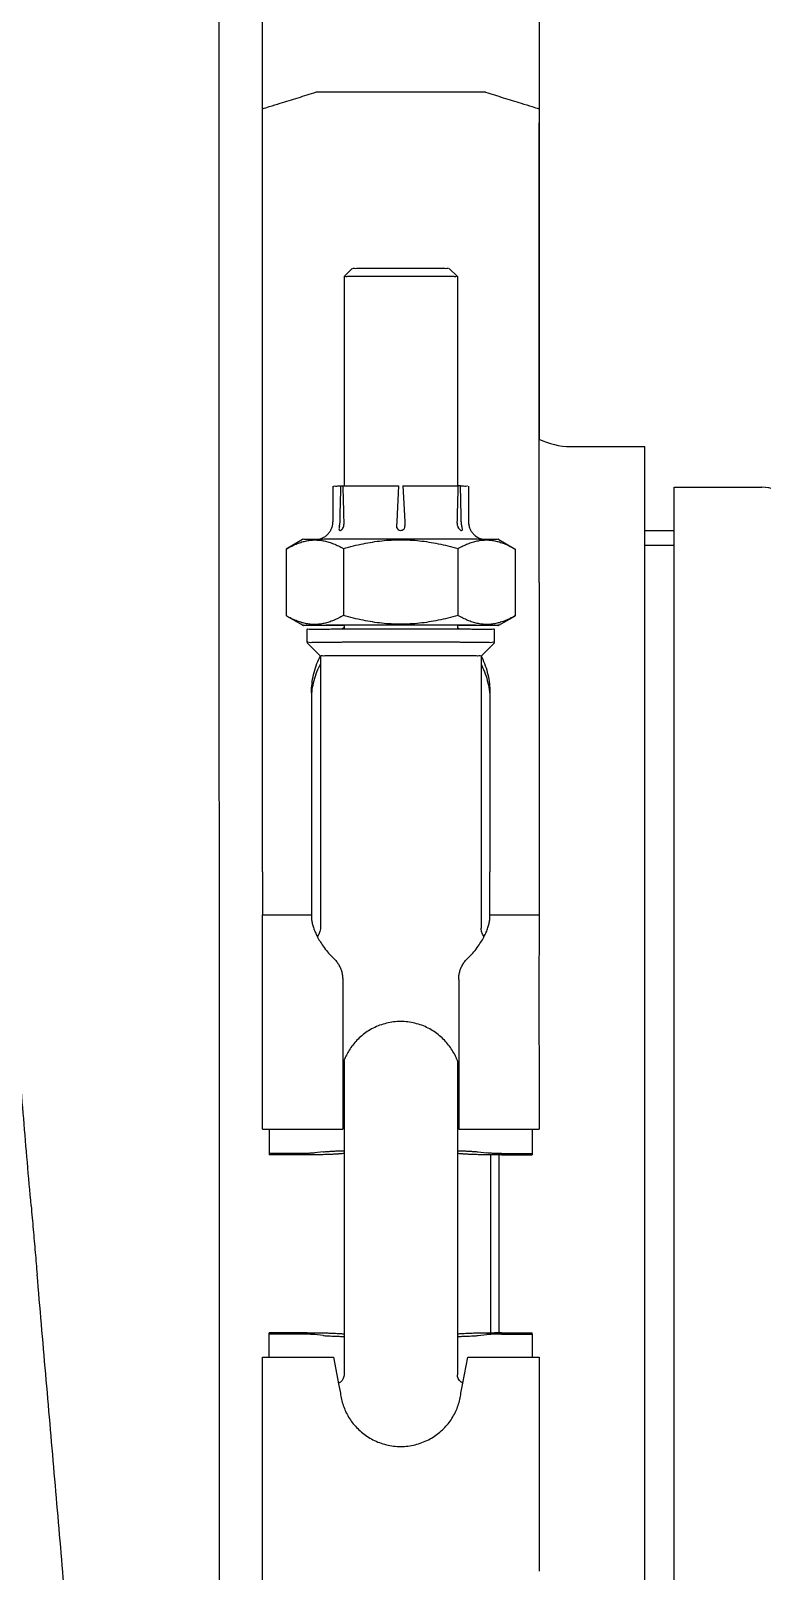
# Model space of a CAD drawing. Header units: millimetres. Extents: x 156850 to 204135, y 56350 to 74150.
# Drawn here: x 158262.6 to 158303.6, y 60775.2 to 60861.5 of the extents above; entities that cross this region are included whole.
import ezdxf

# ---------------------------------------------------------------- set-up
doc = ezdxf.new("R2010")
doc.units = ezdxf.units.MM
doc.header["$LTSCALE"] = 150
doc.layers.add('-----33 Equipment', color=5, linetype='Continuous')

# ---------------------------------------------------------------- blocks, each defined once
blk = doc.blocks.new('X-2F-PLAN$0$A$C73FA2420')
at = {"color": 0, "linetype": 'Continuous'}
for p, q in [((923.434, 1165.049), (1152.727, 1165.08)), ((1018.506, 1162.661), (1031.291, 1162.661)), ((1031.291, 1162.661), (1031.449, 1162.661)), ((1031.449, 1162.661), (1032.949, 1162.661)), ((1032.949, 1162.661), (1032.949, 1158.678)), ((1045.725, 1162.661), (1055.125, 1162.662)), ((1045.725, 1162.661), (1045.725, 1158.161)), ((1055.125, 1162.662), (1055.763, 1162.661)), ((1055.763, 1162.661), (1056.215, 1162.661)), ((1056.215, 1162.661), (1056.225, 1162.661)), ((1056.225, 1162.661), (1057.725, 1162.661)), ((1060.132, 1162.661), (1057.725, 1162.661)), ((1057.725, 1162.661), (1057.725, 1159.911)), ((1060.132, 1162.661), (1158.404, 1162.653)), ((1032.949, 1162.275), (1034.296, 1162.275)), ((1034.228, 1160.557), (1034.228, 1162.275)), ((1034.296, 1160.557), (1034.296, 1162.275)), ((1045.725, 1162.275), (1044.269, 1162.275)), ((1044.269, 1160.557), (1044.269, 1162.275)), ((1044.353, 1160.557), (1044.353, 1162.275)), ((1073.948, 1160.411), (1074.462, 1161.3)), ((1078.219, 1161.327), (1074.477, 1161.327)), ((1078.748, 1160.411), (1078.219, 1161.327)), ((1072.224, 1159.411), (1072.974, 1160.161)), ((1072.975, 1160.161), (1073.725, 1160.161)), ((1034.156, 1159.26), (1034.205, 1159.721)), ((1044.442, 1159.26), (1044.381, 1159.721)), ((1072.225, 1159.411), (1056.975, 1159.411)), ((1070.163, 1159.911), (1057.597, 1159.911)), ((1103.818, 1150.16), (1103.818, 1159.66)), ((1031.357, 1158.371), (1030.924, 1158.287)), ((1032.949, 1158.68), (1031.357, 1158.371)), ((1081.747, 1158.711), (1079.748, 1158.711)), ((1049.522, 1158.086), (1031.948, 1158.086)), ((1047.263, 1158.161), (1045.725, 1158.161)), ((1049.328, 1158.162), (1047.263, 1158.161)), ((1050.724, 1158.162), (1049.328, 1158.162)), ((1053.647, 1158.162), (1050.724, 1158.162)), ((1054.109, 1158.162), (1053.647, 1158.162)), ((1073.928, 1158.086), (1073.744, 1158.086)), ((1078.245, 1158.119), (1074.503, 1158.119)), ((1081.755, 1158.263), (1081.755, 1158.138)), ((1093.495, 1158.086), (1081.755, 1158.086)), ((1093.948, 1157.633), (1093.495, 1158.086)), ((1079.515, 1155.149), (1079.5, 1155.149)), ((1079.765, 1155.136), (1079.515, 1155.149)), ((1081.765, 1155.036), (1079.765, 1155.136)), ((1079.507, 1154.674), (1079.515, 1154.674)), ((1079.765, 1154.686), (1079.515, 1154.674)), ((1081.765, 1154.786), (1079.765, 1154.686)), ((1030.924, 1151.536), (1031.485, 1151.427)), ((1031.485, 1151.427), (1032.949, 1151.143)), ((1031.487, 1151.427), (1031.545, 1151.532)), ((1049.523, 1151.736), (1031.946, 1151.736)), ((1047.263, 1151.661), (1045.725, 1151.661)), ((1045.725, 1151.661), (1045.725, 1147.161)), ((1049.329, 1151.662), (1047.263, 1151.661)), ((1050.724, 1151.662), (1049.329, 1151.662)), ((1054.109, 1151.662), (1050.724, 1151.662)), ((1073.928, 1151.736), (1073.744, 1151.736)), ((1078.245, 1151.704), (1074.503, 1151.704)), ((1093.495, 1151.736), (1081.747, 1151.736)), ((1081.755, 1151.56), (1081.755, 1151.685)), ((1093.948, 1152.189), (1093.495, 1151.736)), ((1032.949, 1151.144), (1032.949, 1147.161)), ((1034.156, 1150.561), (1034.205, 1150.1)), ((1044.442, 1150.561), (1044.381, 1150.1)), ((1081.747, 1151.111), (1079.748, 1151.111)), ((1034.294, 1149.861), (1044.272, 1149.862)), ((1072.225, 1150.411), (1056.975, 1150.411)), ((1057.597, 1149.911), (1060.132, 1149.911)), ((1057.725, 1149.911), (1057.725, 1147.161)), ((1070.164, 1149.911), (1060.132, 1149.911)), ((1072.224, 1150.411), (1072.974, 1149.661)), ((1072.975, 1149.661), (1073.725, 1149.661)), ((1034.228, 1149.263), (1034.228, 1147.545)), ((1034.296, 1149.387), (1044.269, 1149.389)), ((1034.296, 1149.263), (1034.296, 1147.545)), ((1044.269, 1149.263), (1044.269, 1147.545)), ((1044.353, 1149.263), (1044.353, 1147.545)), ((1073.948, 1149.411), (1074.461, 1148.522)), ((1078.748, 1149.411), (1078.219, 1148.495)), ((1078.219, 1148.495), (1074.477, 1148.495)), ((1031.291, 1147.161), (1020.949, 1147.161)), ((1031.449, 1147.161), (1031.291, 1147.161)), ((1032.949, 1147.161), (1031.449, 1147.161)), ((1034.228, 1147.545), (1032.949, 1147.545)), ((1034.228, 1147.545), (1034.296, 1147.545)), ((1045.725, 1147.545), (1044.269, 1147.545)), ((1055.125, 1147.162), (1045.725, 1147.161)), ((1055.763, 1147.161), (1055.125, 1147.162)), ((1056.205, 1147.161), (1055.763, 1147.161)), ((1056.225, 1147.161), (1056.205, 1147.161)), ((1057.725, 1147.161), (1056.225, 1147.161)), ((1076.35, 1147.16), (1057.71, 1147.161)), ((1076.35, 1147.16), (1102.094, 1147.16)), ((1102.092, 1147.144), (1084.375, 1147.144)), ((1158.404, 1147.152), (1102.092, 1147.144)), ((1158.404, 1147.153), (1102.094, 1147.16)), ((1083.967, 1145.396), (1083.968, 1141.235)), ((999.081, 1141.223), (1083.968, 1141.235)), ((1078.43, 1141.234), (1078.43, 1139.587)), ((1079.234, 1139.586), (1079.234, 1141.234)), ((995.83, 1139.575), (1081.682, 1139.587)), ((1081.682, 1139.587), (1081.683, 1134.677))]:
    blk.add_line(p, q, dxfattribs=at)
for points in [[(1056.975, 1159.411), (1056.947, 1159.412), (1056.792, 1159.434), (1056.64, 1159.49), (1056.501, 1159.58), (1056.499, 1159.582)], [(1031.949, 1158.085), (1031.864, 1158.093), (1031.745, 1158.129), (1031.638, 1158.194), (1031.549, 1158.285), (1031.486, 1158.395), (1031.485, 1158.401)], [(1031.545, 1151.532), (1031.634, 1151.625), (1031.744, 1151.693), (1031.866, 1151.73), (1031.949, 1151.737)], [(1056.499, 1150.24), (1056.501, 1150.243), (1056.64, 1150.332), (1056.792, 1150.389), (1056.948, 1150.411), (1056.975, 1150.411)]]:
    blk.add_lwpolyline(points, dxfattribs=at)
for centre, radius, start, end in [((1087.967, 1145.396), 4, 153.80794, 180.00793), ((1079.683, 1134.677), 2, 270.00793, 0.00793)]:
    blk.add_arc(centre, radius, start, end, dxfattribs=at)
for points, start_tangent, end_tangent in [([(1041.418, 1175.619), (1046.304, 1176.038), (1051.238, 1176.447), (1056.239, 1176.838), (1061.343, 1177.201)], (0.996227, 0.08679), (0.997745, 0.067112)), ([(1041.418, 1175.619), (1040.091, 1175.503), (1038.81, 1175.392), (1037.573, 1175.283)], (-0.996227, -0.08679), (-0.996284, -0.086131)), ([(994.545, 1171.999), (999.491, 1172.244), (1004.689, 1172.572), (1010.014, 1172.96), (1015.432, 1173.389), (1020.916, 1173.847), (1026.446, 1174.32), (1032.004, 1174.802), (1037.573, 1175.283)], (0.999142, 0.041412), (0.996284, 0.08613)), ([(1102.89, 1162.66), (1103.01, 1162.274)], (0.296321, -0.955088), (0.296128, -0.955148)), ([(1103.01, 1162.274), (1103.2, 1161.66), (1103.509, 1160.66), (1103.818, 1159.66)], (0.296128, -0.955148), (0.294822, -0.955552)), ([(1074.114, 1160.511), (1074.208, 1160.776), (1074.329, 1161.047), (1074.462, 1161.3)], (0.293498, 0.95596), (0.490059, 0.871689)), ([(1074.462, 1161.3), (1074.477, 1161.327)], (0.490059, 0.871689), (0.494812, 0.869)), ([(1078.236, 1161.298), (1078.372, 1161.047), (1078.497, 1160.776), (1078.596, 1160.511), (1078.668, 1160.248)], (0.500118, -0.865957), (0.217029, -0.976165)), ([(1034.205, 1159.721), (1034.215, 1159.851), (1034.219, 1159.942), (1034.222, 1160.047), (1034.225, 1160.164), (1034.227, 1160.29), (1034.228, 1160.422), (1034.228, 1160.557)], (0.106556, 0.994307), (0, 1)), ([(1034.291, 1159.72), (1034.293, 1159.919), (1034.296, 1160.236), (1034.296, 1160.557)], (0.013042, 0.999915), (0, 1)), ([(1044.351, 1158.086), (1044.338, 1158.205), (1044.325, 1158.369), (1044.312, 1158.565), (1044.301, 1158.791), (1044.292, 1159.043), (1044.283, 1159.318), (1044.277, 1159.611), (1044.272, 1159.919), (1044.27, 1160.236), (1044.269, 1160.557)], (-0.127668, 0.991817), (0, 1)), ([(1044.381, 1159.721), (1044.37, 1159.851), (1044.365, 1159.942), (1044.361, 1160.047), (1044.357, 1160.164), (1044.355, 1160.29), (1044.354, 1160.422), (1044.353, 1160.557)], (-0.131417, 0.991327), (0, 1)), ([(1072.994, 1158.086), (1072.993, 1158.31), (1072.991, 1158.723), (1072.989, 1159.091), (1072.987, 1159.41), (1072.985, 1159.676), (1072.982, 1159.886), (1072.98, 1160.038), (1072.975, 1160.161)], (-0.003542, 0.999994), (-0.999874, -0.015877)), ([(1073.725, 1160.161), (1073.73, 1160.038), (1073.732, 1159.886), (1073.735, 1159.676), (1073.737, 1159.41), (1073.739, 1159.091), (1073.741, 1158.723), (1073.743, 1158.31), (1073.744, 1158.086)], (0.999874, 0.015877), (0.003542, -0.999994)), ([(1073.927, 1158.086), (1073.929, 1158.471), (1073.931, 1158.904), (1073.933, 1159.289), (1073.935, 1159.624), (1073.938, 1159.903), (1073.94, 1160.123), (1073.943, 1160.282), (1073.948, 1160.411)], (0.003332, 0.999994), (0.999771, 0.021418)), ([(1073.948, 1160.411), (1073.954, 1160.283), (1073.956, 1160.123), (1073.959, 1159.903), (1073.961, 1159.624), (1073.964, 1159.29), (1073.966, 1158.904), (1073.968, 1158.472), (1073.969, 1158.086)], (0.999873, 0.015927), (0.003331, -0.999994)), ([(1074.503, 1158.119), (1074.35, 1158.4), (1074.225, 1158.67), (1074.126, 1158.936), (1074.055, 1159.199), (1074.01, 1159.461), (1073.994, 1159.723), (1074.006, 1159.986), (1074.046, 1160.248)], (-0.505221, 0.86299), (0.202047, 0.979376)), ([(1074.046, 1160.248), (1074.114, 1160.511)], (0.202047, 0.979376), (0.293498, 0.95596)), ([(1078.668, 1160.248), (1078.712, 1159.986), (1078.729, 1159.723)], (0.217029, -0.976165), (0.008013, -0.999968)), ([(1078.761, 1159.64), (1078.759, 1159.903), (1078.756, 1160.123), (1078.754, 1160.283), (1078.748, 1160.411)], (-0.016344, 0.999866), (-0.999945, -0.010478)), ([(1034.156, 1159.26), (1034.144, 1159.131), (1034.134, 1158.968), (1034.124, 1158.772), (1034.115, 1158.546), (1034.107, 1158.293), (1034.102, 1158.086)], (-0.106556, -0.994307), (-0.022208, -0.999753)), ([(1034.23, 1158.086), (1034.24, 1158.205), (1034.251, 1158.369), (1034.261, 1158.565), (1034.27, 1158.791), (1034.278, 1159.043), (1034.284, 1159.318), (1034.29, 1159.611), (1034.291, 1159.72)], (0.103498, 0.99463), (0.013042, 0.999915)), ([(1044.442, 1159.26), (1044.457, 1159.131), (1044.47, 1158.968), (1044.482, 1158.772), (1044.493, 1158.546), (1044.503, 1158.293), (1044.509, 1158.086)], (0.131417, -0.991327), (0.027469, -0.999623)), ([(1056.498, 1159.583), (1056.478, 1159.572), (1056.187, 1159.404), (1055.887, 1159.198), (1055.584, 1158.951), (1055.282, 1158.661)], (-0.888426, -0.459019), (-0.693659, -0.720303)), ([(1057.596, 1159.911), (1057.445, 1159.901), (1057.248, 1159.866), (1057.014, 1159.801), (1056.755, 1159.704), (1056.498, 1159.583)], (-1, -0.000156), (-0.888426, -0.459019)), ([(1070.162, 1159.887), (1070.218, 1159.881)], (0.994869, -0.10117), (0.993535, -0.113524)), ([(1070.163, 1159.911), (1070.677, 1159.881), (1071.186, 1159.794), (1071.682, 1159.649), (1072.161, 1159.448)], (1, -0.000024), (0.899383, -0.437162)), ([(1070.218, 1159.881), (1070.726, 1159.794), (1071.223, 1159.649), (1071.701, 1159.448), (1071.77, 1159.414)], (0.993535, -0.113524), (0.892089, -0.451859)), ([(1072.161, 1159.448), (1072.227, 1159.416)], (0.899383, -0.437162), (0.892376, -0.451293)), ([(1072.239, 1158.086), (1072.239, 1158.093), (1072.238, 1158.43), (1072.236, 1158.722), (1072.234, 1158.966), (1072.231, 1159.159), (1072.229, 1159.298), (1072.225, 1159.411)], (-0.005165, 0.999987), (-0.999874, -0.01588)), ([(1078.716, 1159.461), (1078.676, 1159.199), (1078.608, 1158.936), (1078.514, 1158.67), (1078.394, 1158.4), (1078.245, 1158.119)], (-0.100042, -0.994983), (-0.494812, -0.869)), ([(1078.729, 1159.723), (1078.716, 1159.461)], (0.008013, -0.999968), (-0.100042, -0.994983)), ([(1078.761, 1159.624), (1078.761, 1159.64)], (-0.015159, 0.999885), (-0.016344, 0.999866)), ([(1078.762, 1159.549), (1078.761, 1159.624)], (-0.00973, 0.999953), (-0.015159, 0.999885)), ([(1078.769, 1158.086), (1078.768, 1158.472), (1078.766, 1158.904), (1078.764, 1159.29), (1078.762, 1159.549)], (-0.003331, 0.999994), (-0.00973, 0.999953)), ([(1078.762, 1159.549), (1078.766, 1159.522), (1078.781, 1159.455), (1078.806, 1159.377), (1078.837, 1159.3), (1078.882, 1159.21), (1078.939, 1159.123), (1079.049, 1158.996)], (0.174353, -0.984683), (0.714778, -0.699351)), ([(1030.924, 1158.287), (1030.577, 1158.227), (1030.238, 1158.131), (1029.907, 1157.998), (1029.588, 1157.829), (1029.286, 1157.625), (1029.004, 1157.386), (1028.743, 1157.111), (1028.51, 1156.803), (1028.311, 1156.464), (1028.151, 1156.099), (1028.033, 1155.715), (1027.961, 1155.316), (1027.937, 1154.909), (1027.961, 1154.502), (1028.034, 1154.103), (1028.153, 1153.718), (1028.314, 1153.353), (1028.514, 1153.016), (1028.745, 1152.71), (1029.003, 1152.437), (1029.286, 1152.198), (1029.589, 1151.993), (1029.908, 1151.825), (1030.239, 1151.692), (1030.578, 1151.596), (1030.924, 1151.536)], (-0.992806, -0.119731), (0.992791, -0.119859)), ([(1055.282, 1158.661), (1055.115, 1158.51), (1054.933, 1158.385), (1054.739, 1158.287), (1054.535, 1158.217), (1054.324, 1158.175), (1054.11, 1158.162)], (-0.693659, -0.720303), (-1, -0.000229)), ([(1079.049, 1158.996), (1079.199, 1158.875), (1079.369, 1158.785), (1079.554, 1158.73), (1079.748, 1158.711)], (0.714778, -0.699351), (1, -0.000245)), ([(1079.257, 1158.319), (1079.279, 1158.257), (1079.348, 1158.181), (1079.397, 1158.147), (1079.507, 1158.105)], (-0.211556, -0.977366), (0.981134, -0.193328)), ([(1079.505, 1158.342), (1079.395, 1158.363), (1079.306, 1158.365), (1079.257, 1158.319)], (-0.970826, 0.239786), (-0.211556, -0.977366)), ([(1079.505, 1158.342), (1079.588, 1158.325), (1079.671, 1158.314), (1079.756, 1158.309)], (0.970826, -0.239786), (0.999744, -0.022635)), ([(1079.756, 1158.309), (1080.422, 1158.294), (1081.088, 1158.278), (1081.755, 1158.263)], (0.999749, -0.022423), (0.999722, -0.023566)), ([(1081.744, 1158.66), (1081.752, 1158.571), (1081.754, 1158.438), (1081.755, 1158.263)], (0.998458, -0.055512), (0.008562, -0.999963)), ([(1049.435, 1158.131), (1049.352, 1158.158)], (-0.947313, 0.320308), (-0.955157, 0.2961)), ([(1049.633, 1158.057), (1049.556, 1158.088), (1049.435, 1158.131)], (-0.925585, 0.378539), (-0.947313, 0.320308)), ([(1049.682, 1158.037), (1049.633, 1158.057)], (-0.919576, 0.392913), (-0.925585, 0.378539)), ([(1051.746, 1154.911), (1051.722, 1155.312), (1051.651, 1155.707), (1051.535, 1156.09), (1051.376, 1156.453), (1051.18, 1156.789), (1050.952, 1157.094), (1050.7, 1157.364), (1050.43, 1157.597), (1050.148, 1157.794), (1049.855, 1157.957), (1049.682, 1158.037)], (0, 1), (-0.919576, 0.392913)), ([(1072.239, 1151.736), (1072.241, 1152.106), (1072.242, 1152.517), (1072.243, 1152.959), (1072.244, 1153.425), (1072.245, 1153.91), (1072.245, 1154.408), (1072.245, 1154.911), (1072.245, 1155.415), (1072.245, 1155.913), (1072.244, 1156.398), (1072.243, 1156.864), (1072.242, 1157.306), (1072.241, 1157.717), (1072.239, 1158.086)], (0.005168, 0.999987), (-0.005165, 0.999987)), ([(1072.994, 1151.736), (1072.995, 1151.965), (1072.996, 1152.452), (1072.997, 1152.968), (1072.998, 1153.507), (1072.999, 1154.062), (1072.999, 1154.627), (1072.999, 1155.196), (1072.999, 1155.761), (1072.998, 1156.316), (1072.997, 1156.855), (1072.996, 1157.371), (1072.995, 1157.858), (1072.994, 1158.086)], (0.003542, 0.999994), (-0.003542, 0.999994)), ([(1073.744, 1158.086), (1073.745, 1157.858), (1073.746, 1157.371), (1073.747, 1156.855), (1073.748, 1156.316), (1073.749, 1155.761), (1073.749, 1155.196), (1073.749, 1154.627), (1073.749, 1154.062), (1073.748, 1153.507), (1073.747, 1152.968), (1073.746, 1152.452), (1073.745, 1151.965), (1073.744, 1151.736)], (0.003542, -0.999994), (-0.003542, -0.999994)), ([(1073.746, 1158.201), (1073.79, 1158.147)], (0.639646, -0.76867), (0.628721, -0.777631)), ([(1073.79, 1158.147), (1073.837, 1158.088)], (0.628721, -0.777631), (0.616761, -0.78715)), ([(1073.969, 1158.086), (1073.969, 1157.998), (1073.971, 1157.488), (1073.972, 1156.947), (1073.973, 1156.383), (1073.973, 1155.801), (1073.974, 1155.209), (1073.974, 1154.614), (1073.973, 1154.022), (1073.973, 1153.44), (1073.972, 1152.876), (1073.971, 1152.335), (1073.969, 1151.825), (1073.969, 1151.736)], (0.003331, -0.999994), (-0.003332, -0.999994)), ([(1074.503, 1151.704), (1074.352, 1152.264), (1074.229, 1152.805), (1074.133, 1153.336), (1074.063, 1153.862), (1074.021, 1154.387), (1074.006, 1154.912), (1074.021, 1155.436), (1074.063, 1155.961), (1074.133, 1156.487), (1074.229, 1157.018), (1074.352, 1157.559), (1074.503, 1158.119)], (-0.277347, 0.96077), (0.277347, 0.96077)), ([(1078.245, 1158.119), (1078.396, 1157.559), (1078.519, 1157.018), (1078.615, 1156.487), (1078.685, 1155.961), (1078.727, 1155.436), (1078.741, 1154.912), (1078.727, 1154.387), (1078.685, 1153.862), (1078.615, 1153.336), (1078.519, 1152.805), (1078.396, 1152.264), (1078.245, 1151.704)], (0.277347, -0.96077), (-0.277347, -0.96077)), ([(1078.769, 1151.736), (1078.769, 1151.825), (1078.771, 1152.335), (1078.772, 1152.876), (1078.773, 1153.44), (1078.773, 1154.022), (1078.774, 1154.614), (1078.774, 1155.209), (1078.773, 1155.801), (1078.773, 1156.383), (1078.772, 1156.947), (1078.771, 1157.488), (1078.769, 1157.998), (1078.769, 1158.086)], (0.003332, 0.999994), (-0.003331, 0.999994)), ([(1079.507, 1158.105), (1079.59, 1158.091), (1079.654, 1158.086)], (0.981134, -0.193328), (0.998015, -0.062969)), ([(1079.654, 1158.086), (1079.673, 1158.085), (1079.757, 1158.084)], (0.998015, -0.062969), (0.999626, 0.027354)), ([(1079.757, 1158.084), (1079.845, 1158.086)], (0.99962, 0.027566), (0.999621, 0.027516)), ([(1079.845, 1158.086), (1080.423, 1158.102), (1081.09, 1158.12), (1081.738, 1158.137)], (0.999621, 0.027516), (0.999651, 0.026434)), ([(1081.738, 1158.137), (1081.756, 1158.138)], (0.999651, 0.026434), (0.999651, 0.026424)), ([(1081.756, 1158.138), (1081.757, 1158.086)], (0.007353, -0.999973), (0.006962, -0.999976)), ([(1081.757, 1158.086), (1081.758, 1157.9), (1081.759, 1157.627), (1081.76, 1157.322), (1081.762, 1156.988), (1081.763, 1156.629), (1081.763, 1156.25), (1081.764, 1155.855), (1081.764, 1155.449), (1081.764, 1155.036)], (0.006962, -0.999976), (0.000151, -1)), ([(1093.494, 1158.063), (1093.499, 1157.994), (1093.501, 1157.88), (1093.502, 1157.723), (1093.504, 1157.524), (1093.505, 1157.288), (1093.506, 1157.017), (1093.507, 1156.715), (1093.508, 1156.387), (1093.509, 1156.037), (1093.51, 1155.671), (1093.51, 1155.294), (1093.51, 1154.911)], (0.996883, -0.078888), (0, -1)), ([(1093.946, 1157.585), (1093.952, 1157.5), (1093.954, 1157.374), (1093.955, 1157.21), (1093.956, 1157.009), (1093.957, 1156.775), (1093.958, 1156.511), (1093.959, 1156.223), (1093.96, 1155.913), (1093.96, 1155.588), (1093.961, 1155.252), (1093.961, 1154.911)], (0.99875, -0.049982), (0, -1)), ([(1049.688, 1151.789), (1049.855, 1151.866), (1050.148, 1152.029), (1050.43, 1152.226), (1050.7, 1152.459), (1050.952, 1152.729), (1051.18, 1153.033), (1051.376, 1153.37), (1051.535, 1153.733), (1051.651, 1154.116), (1051.722, 1154.511), (1051.746, 1154.911)], (0.918738, 0.394868), (0, 1)), ([(1079.46, 1155.145), (1079.405, 1155.128), (1079.316, 1155.057), (1079.266, 1154.911)], (-0.982753, -0.184925), (0, -1)), ([(1079.266, 1154.911), (1079.287, 1154.812), (1079.356, 1154.725), (1079.507, 1154.674)], (0, -1), (0.999916, 0.012947)), ([(1079.489, 1155.149), (1079.46, 1155.145)], (-0.997983, -0.063487), (-0.982753, -0.184925)), ([(1079.5, 1155.149), (1079.489, 1155.149)], (-0.999849, -0.017392), (-0.997983, -0.063487)), ([(1093.51, 1154.911), (1093.51, 1154.529), (1093.51, 1154.152), (1093.509, 1153.785), (1093.508, 1153.436), (1093.507, 1153.108), (1093.506, 1152.806), (1093.505, 1152.535), (1093.504, 1152.298), (1093.502, 1152.1), (1093.501, 1151.943), (1093.499, 1151.828), (1093.497, 1151.759)], (0, -1), (-0.997326, 0.073085)), ([(1093.961, 1154.911), (1093.961, 1154.57), (1093.96, 1154.234), (1093.96, 1153.909), (1093.959, 1153.6), (1093.958, 1153.311), (1093.957, 1153.048), (1093.956, 1152.814), (1093.955, 1152.613), (1093.954, 1152.448), (1093.952, 1152.322), (1093.951, 1152.237)], (0, -1), (-0.998868, 0.047574)), ([(1081.764, 1154.786), (1081.764, 1154.374), (1081.764, 1153.968), (1081.763, 1153.573), (1081.763, 1153.194), (1081.762, 1152.835), (1081.76, 1152.501), (1081.759, 1152.196), (1081.758, 1151.922), (1081.757, 1151.736)], (-0.000151, -1), (-0.006963, -0.999976)), ([(1034.102, 1151.736), (1034.107, 1151.528), (1034.115, 1151.276), (1034.124, 1151.05), (1034.134, 1150.853), (1034.144, 1150.69), (1034.156, 1150.561)], (0.022184, -0.999754), (0.106513, -0.994311)), ([(1034.291, 1150.101), (1034.29, 1150.209), (1034.284, 1150.503), (1034.278, 1150.777), (1034.27, 1151.03), (1034.261, 1151.256), (1034.251, 1151.452), (1034.24, 1151.616), (1034.23, 1151.736)], (-0.013047, 0.999915), (-0.103928, 0.994585)), ([(1044.269, 1149.263), (1044.27, 1149.585), (1044.272, 1149.902), (1044.277, 1150.209), (1044.283, 1150.503), (1044.292, 1150.777), (1044.301, 1151.03), (1044.312, 1151.256), (1044.325, 1151.452), (1044.338, 1151.616), (1044.351, 1151.736)], (0, 1), (0.128195, 0.991749)), ([(1044.51, 1151.736), (1044.503, 1151.528), (1044.493, 1151.276), (1044.482, 1151.05), (1044.47, 1150.853), (1044.457, 1150.69), (1044.442, 1150.561)], (-0.027439, -0.999623), (-0.131365, -0.991334)), ([(1049.347, 1151.663), (1049.439, 1151.693)], (0.955561, 0.294794), (0.946814, 0.32178)), ([(1049.439, 1151.693), (1049.556, 1151.735), (1049.63, 1151.764)], (0.946814, 0.32178), (0.925907, 0.37775)), ([(1049.63, 1151.764), (1049.688, 1151.789)], (0.925907, 0.37775), (0.918738, 0.394868)), ([(1054.109, 1151.662), (1054.324, 1151.648), (1054.534, 1151.606), (1054.739, 1151.536), (1054.933, 1151.438), (1055.116, 1151.313), (1055.282, 1151.161)], (1, -0.000032), (0.693622, -0.72034)), ([(1072.225, 1150.411), (1072.229, 1150.524), (1072.231, 1150.664), (1072.234, 1150.857), (1072.236, 1151.101), (1072.238, 1151.393), (1072.239, 1151.729), (1072.239, 1151.736)], (0.999873, 0.015927), (0.005168, 0.999987)), ([(1072.975, 1149.661), (1072.98, 1149.784), (1072.982, 1149.936), (1072.985, 1150.147), (1072.987, 1150.413), (1072.989, 1150.732), (1072.991, 1151.1), (1072.993, 1151.513), (1072.994, 1151.736)], (0.999873, 0.015927), (0.003542, 0.999994)), ([(1073.744, 1151.736), (1073.743, 1151.513), (1073.741, 1151.1), (1073.739, 1150.732), (1073.737, 1150.413), (1073.735, 1150.147), (1073.732, 1149.936), (1073.73, 1149.784), (1073.725, 1149.661)], (-0.003542, -0.999994), (-0.999873, -0.015927)), ([(1073.79, 1151.674), (1073.746, 1151.62)], (-0.628735, -0.777619), (-0.639663, -0.768656)), ([(1073.838, 1151.734), (1073.79, 1151.674)], (-0.616537, -0.787326), (-0.628735, -0.777619)), ([(1073.948, 1149.411), (1073.943, 1149.54), (1073.94, 1149.699), (1073.938, 1149.919), (1073.935, 1150.198), (1073.933, 1150.532), (1073.931, 1150.918), (1073.929, 1151.35), (1073.927, 1151.736)], (-0.999945, -0.010478), (-0.003331, 0.999994)), ([(1073.969, 1151.736), (1073.968, 1151.351), (1073.966, 1150.918), (1073.964, 1150.533), (1073.961, 1150.199), (1073.959, 1149.92), (1073.956, 1149.699), (1073.954, 1149.54), (1073.948, 1149.411)], (-0.003332, -0.999994), (-0.999873, -0.015927)), ([(1074.046, 1149.575), (1074.006, 1149.837), (1073.994, 1150.099), (1074.01, 1150.362), (1074.055, 1150.624), (1074.126, 1150.887), (1074.225, 1151.153), (1074.35, 1151.423), (1074.503, 1151.704)], (-0.201997, 0.979386), (0.505125, 0.863046)), ([(1078.245, 1151.704), (1078.394, 1151.423), (1078.514, 1151.153), (1078.608, 1150.887), (1078.676, 1150.624), (1078.716, 1150.362)], (0.494717, -0.869054), (0.100017, -0.994986)), ([(1078.762, 1150.275), (1078.764, 1150.533), (1078.766, 1150.918), (1078.768, 1151.351), (1078.769, 1151.736)], (0.009658, 0.999953), (0.003332, 0.999994)), ([(1079.507, 1151.718), (1079.397, 1151.676), (1079.348, 1151.641), (1079.279, 1151.566), (1079.257, 1151.504)], (-0.981139, -0.193304), (0.211457, -0.977387)), ([(1079.257, 1151.504), (1079.306, 1151.457), (1079.395, 1151.459), (1079.505, 1151.481)], (0.211457, -0.977387), (0.970829, 0.239774)), ([(1079.505, 1151.481), (1079.588, 1151.498), (1079.671, 1151.509), (1079.756, 1151.514)], (0.970829, 0.239774), (0.999744, 0.022641)), ([(1079.507, 1151.718), (1079.59, 1151.731), (1079.65, 1151.737)], (0.981139, 0.193304), (0.997804, 0.066231)), ([(1079.65, 1151.737), (1079.671, 1151.738)], (0.997804, 0.066231), (0.998873, 0.047469)), ([(1079.671, 1151.738), (1079.673, 1151.738), (1079.757, 1151.739)], (0.998873, 0.047469), (0.999626, -0.027361)), ([(1079.756, 1151.514), (1080.422, 1151.529), (1081.088, 1151.544), (1081.755, 1151.56)], (0.999748, 0.022429), (0.999722, 0.023572)), ([(1079.757, 1151.739), (1079.856, 1151.736)], (0.99962, -0.027573), (0.999621, -0.027517)), ([(1079.856, 1151.736), (1080.423, 1151.721), (1081.09, 1151.703), (1081.738, 1151.685)], (0.999621, -0.027517), (0.99965, -0.026441)), ([(1081.738, 1151.685), (1081.756, 1151.685)], (0.99965, -0.026441), (0.999651, -0.026431)), ([(1081.755, 1151.56), (1081.754, 1151.385), (1081.752, 1151.252), (1081.75, 1151.162)], (-0.008559, -0.999963), (-0.998458, 0.055512)), ([(1081.757, 1151.736), (1081.756, 1151.685)], (-0.006963, -0.999976), (-0.007352, -0.999973)), ([(1055.282, 1151.161), (1055.584, 1150.872), (1055.887, 1150.625), (1056.187, 1150.419), (1056.478, 1150.251), (1056.499, 1150.24)], (0.693622, -0.72034), (0.888403, -0.459064)), ([(1079.049, 1150.826), (1078.936, 1150.695), (1078.878, 1150.605), (1078.829, 1150.507), (1078.797, 1150.42), (1078.774, 1150.339), (1078.762, 1150.275)], (-0.714779, -0.699351), (-0.188869, -0.982002)), ([(1079.748, 1151.111), (1079.556, 1151.093), (1079.371, 1151.038), (1079.2, 1150.948), (1079.049, 1150.826)], (-1, -0.000244), (-0.714779, -0.699351)), ([(1034.228, 1149.263), (1034.228, 1149.399), (1034.227, 1149.531), (1034.225, 1149.657), (1034.222, 1149.774), (1034.219, 1149.879), (1034.215, 1149.969), (1034.205, 1150.1)], (0, 1), (-0.106513, 0.994311)), ([(1034.296, 1149.263), (1034.296, 1149.585), (1034.293, 1149.902), (1034.291, 1150.101)], (0, 1), (-0.013047, 0.999915)), ([(1044.353, 1149.263), (1044.354, 1149.399), (1044.355, 1149.531), (1044.357, 1149.657), (1044.361, 1149.774), (1044.365, 1149.879), (1044.37, 1149.969), (1044.381, 1150.1)], (0, 1), (0.131365, 0.991334)), ([(1056.499, 1150.24), (1056.755, 1150.119), (1057.014, 1150.022), (1057.248, 1149.957), (1057.445, 1149.922), (1057.597, 1149.911)], (0.888403, -0.459064), (1, -0.000351)), ([(1070.218, 1149.94), (1070.163, 1149.934)], (-0.993541, -0.113478), (-0.994848, -0.101377)), ([(1072.161, 1150.373), (1071.682, 1150.172), (1071.186, 1150.027), (1070.677, 1149.94), (1070.164, 1149.911)], (-0.8994, -0.437128), (-1, -0.00023)), ([(1071.772, 1150.408), (1071.701, 1150.373), (1071.223, 1150.172), (1070.726, 1150.027), (1070.218, 1149.94)], (-0.891837, -0.452357), (-0.993541, -0.113478)), ([(1072.228, 1150.406), (1072.161, 1150.373)], (-0.892339, -0.451365), (-0.8994, -0.437128)), ([(1078.729, 1150.099), (1078.712, 1149.837), (1078.668, 1149.575)], (-0.008011, -0.999968), (-0.216977, -0.976177)), ([(1078.716, 1150.362), (1078.729, 1150.099)], (0.100017, -0.994986), (-0.008011, -0.999968)), ([(1078.748, 1149.411), (1078.754, 1149.54), (1078.756, 1149.699), (1078.759, 1149.92), (1078.761, 1150.183)], (0.999771, 0.021418), (0.016286, 0.999867)), ([(1078.761, 1150.199), (1078.762, 1150.275)], (0.015151, 0.999885), (0.009658, 0.999953)), ([(1078.761, 1150.183), (1078.761, 1150.199)], (0.016286, 0.999867), (0.015151, 0.999885)), ([(1103.818, 1150.16), (1103.509, 1149.16), (1103.2, 1148.16), (1103.009, 1147.544)], (-0.29483, -0.95555), (-0.296137, -0.955146)), ([(1074.114, 1149.312), (1074.046, 1149.575)], (-0.29343, 0.955981), (-0.201997, 0.979386)), ([(1074.46, 1148.525), (1074.329, 1148.775), (1074.208, 1149.046), (1074.114, 1149.312)], (-0.489476, 0.872017), (-0.29343, 0.955981)), ([(1078.668, 1149.575), (1078.596, 1149.312), (1078.497, 1149.046), (1078.372, 1148.775), (1078.236, 1148.524)], (-0.216977, -0.976177), (-0.500116, -0.865958)), ([(1074.477, 1148.495), (1074.46, 1148.525)], (-0.494717, 0.869054), (-0.489476, 0.872017)), ([(1103.009, 1147.544), (1102.89, 1147.16)], (-0.296137, -0.955146), (-0.296328, -0.955086))]:
    blk.add_spline(points, degree=3, dxfattribs=dict(at, start_tangent=start_tangent, end_tangent=end_tangent))
blk = doc.blocks.new('X-2F-PLAN$0$zw$C47F')
at = {"layer": '-----33 Equipment'}
blk.add_blockref('X-2F-PLAN$0$A$C73FA2420', (2898.049, 848.019), dxfattribs=at)

msp = doc.modelspace()

# ---------------------------------------------------------------- block references
at = {"layer": '-----33 Equipment', "rotation": 90.00000000000001}
msp.add_blockref('X-2F-PLAN$0$zw$C47F', (160286.297, 56856.216), dxfattribs=at)

doc.saveas('drawing.dxf')
